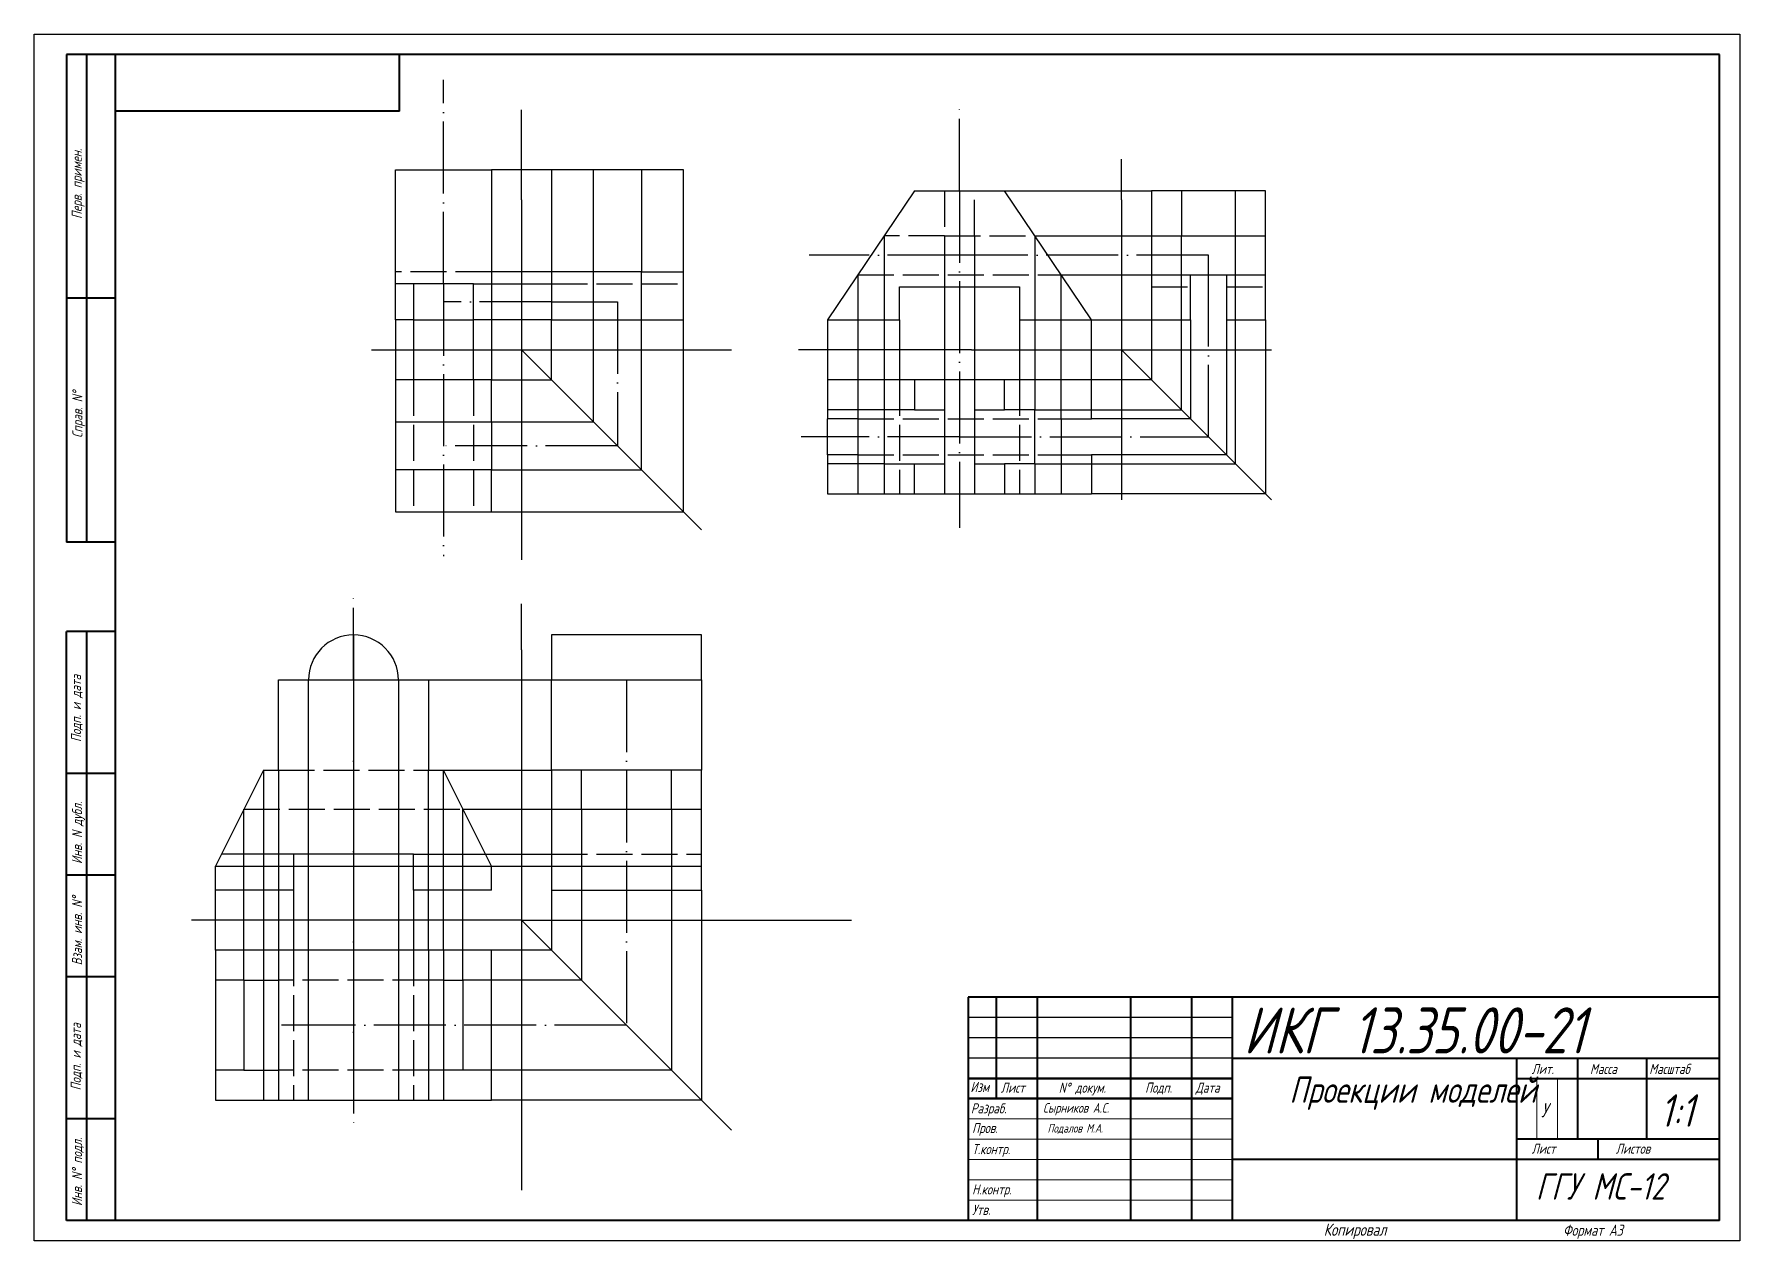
# Model space of a CAD drawing. Header units: millimetres. Extents: x -112 to 456, y -297 to 105.
import ezdxf

# ---------------------------------------------------------------- set-up
doc = ezdxf.new("R2010")
doc.units = ezdxf.units.MM
doc.linetypes.add('ACAD_ISO02W100', pattern=[15, 12, -3])
doc.linetypes.add('ACAD_ISO04W100', pattern=[30, 24, -3, 0, -3])
for name, color, linetype in [('KONTUR', 7, 'Continuous'), ('Вспомогательные линии', 150, 'Continuous'), ('Невидимые линии', 7, 'ACAD_ISO02W100'), ('Рамка', 7, 'Continuous')]:
    doc.layers.add(name, color=color, linetype=linetype)
for name, color, linetype, lineweight in [('Контур', 7, 'Continuous', 30), ('Оси', 10, 'ACAD_ISO04W100', 25), ('Основная', 7, 'Continuous', 40), ('текст', 7, 'Continuous', 30), ('тонкая', 7, 'Continuous', 20)]:
    doc.layers.add(name, color=color, linetype=linetype, lineweight=lineweight)
doc.styles.add('стиль рамки', font='romans.shx', dxfattribs={"width": 0.75, "oblique": 15, "height": 3.5})

# ---------------------------------------------------------------- blocks, each defined once
blk = doc.blocks.new('Рамка формата А3 горизонтальная и вертикальная autocad')
for p, q in [((2467.54, 128.57), (2402.54, 128.57)), ((2467.54, 123.57), (2402.54, 123.57)), ((2467.54, 118.57), (2402.54, 118.57)), ((2537.54, 78.57), (2537.54, 78.57))]:
    blk.add_line(p, q)
at = {"lineweight": 50}
for p, q in [((2467.54, 113.57), (2402.54, 113.57)), ((2467.54, 108.57), (2402.54, 108.57))]:
    blk.add_line(p, q, dxfattribs=at)
at = {"layer": 'KONTUR'}
for p, q in [((2172.54, 73.57), (2172.54, 370.57)), ((2172.54, 370.57), (2592.54, 370.57)), ((2592.54, 370.57), (2592.54, 73.57)), ((2592.54, 73.57), (2172.54, 73.57))]:
    blk.add_line(p, q, dxfattribs=at)
at = {"layer": 'Основная'}
for p, q in [((2180.54, 365.57), (2180.54, 245.57)), ((2587.54, 365.57), (2180.54, 365.57)), ((2185.54, 245.57), (2185.54, 365.57)), ((2192.54, 118.57), (2192.54, 365.57)), ((2262.54, 351.57), (2262.54, 365.57)), ((2587.54, 78.57), (2587.54, 365.57)), ((2262.54, 351.57), (2192.54, 351.57)), ((2192.54, 305.57), (2180.54, 305.57)), ((2192.54, 245.57), (2180.54, 245.57)), ((2180.54, 78.57), (2180.54, 223.57)), ((2192.54, 223.57), (2180.54, 223.57)), ((2185.54, 78.57), (2185.54, 223.57)), ((2192.54, 188.57), (2180.54, 188.57)), ((2192.54, 163.57), (2180.54, 163.57)), ((2192.54, 138.57), (2180.54, 138.57)), ((2402.54, 133.57), (2402.54, 78.57)), ((2587.54, 133.57), (2402.54, 133.57)), ((2409.54, 108.57), (2409.54, 133.57)), ((2419.54, 133.57), (2419.54, 78.57)), ((2442.54, 78.57), (2442.54, 133.57)), ((2457.54, 133.57), (2457.54, 78.57)), ((2467.54, 133.57), (2467.54, 78.57)), ((2192.54, 78.57), (2192.54, 118.57)), ((2467.54, 118.57), (2587.54, 118.57)), ((2537.54, 118.57), (2537.54, 78.57)), ((2552.54, 118.57), (2552.54, 98.57)), ((2569.54, 118.57), (2569.54, 98.57)), ((2537.54, 113.57), (2587.54, 113.57)), ((2192.54, 103.57), (2180.54, 103.57)), ((2587.54, 98.57), (2537.54, 98.57)), ((2557.54, 98.57), (2557.54, 93.57)), ((2587.54, 93.57), (2467.54, 93.57)), ((2587.54, 78.57), (2180.54, 78.57))]:
    blk.add_line(p, q, dxfattribs=at)
at = {"layer": 'тонкая'}
for p, q in [((2542.53, 113.36), (2542.53, 98.57)), ((2547.6, 113.36), (2547.6, 98.57)), ((2402.54, 103.57), (2467.54, 103.57)), ((2467.54, 98.57), (2402.54, 98.57)), ((2467.54, 93.57), (2402.54, 93.57))]:
    blk.add_line(p, q, dxfattribs=at)
for points in [[(2402.54, 88.57), (2467.54, 88.57)], [(2402.54, 83.57), (2467.54, 83.57)]]:
    blk.add_lwpolyline(points, dxfattribs=at)
at = {"attachment_point": 1, "style": 'стиль рамки'}
for s, width, gutter_width, insert, char_height in [('ИКГ 13.35.00-21', 122.5957, 56.7, (2470.31, 131.04), 11.3393), ('\\pxt1;Проекции моделей', 64.9129, 32.25, (2481.61, 114), 6.4507), ('1:1', 9.597, 40.02, (2572.83, 109.65), 8.003), ('\\pxt2;Сырников А.С.', 20.5276, 11.8, (2420.96, 107.47), 2.3594), ('У', 3.2284, 17.5, (2543.61, 107.49), 3.5), ('Подалов М.А.', 16.2219, 10.61, (2422.07, 102.34), 2.1211), ('ГГУ МС-12', 42.4078, 32.53, (2542.29, 90.22), 6.506)]:
    blk.add_mtext_dynamic_manual_height_columns(s, width=width, gutter_width=gutter_width, heights=[0], dxfattribs=dict(at, insert=insert, char_height=char_height))
at = {"layer": 'текст', "style": 'стиль рамки', "oblique": 15, "width": 0.75}
for s, p in [('Перв. примен.', (2184.29, 325.08)), ('Справ. N%%d', (2184.45, 271.2)), ('Подп. и дата', (2184.11, 196.34)), ('Инв. N дубл.', (2184.36, 166.32)), ('Взам. инв. N%%d', (2184.36, 141.39)), ('Подп. и дата', (2184.06, 110.6)), ('Инв. N%%d подл.', (2184.36, 82.14))]:
    blk.add_text(s, height=2.5, rotation=90, dxfattribs=at).set_placement(p)
for s, height, p in [('Лит.', 2.5, (2541.26, 114.64)), ('Масса', 2.5, (2555.63, 114.64)), ('Масштаб', 2.5, (2570.22, 114.64)), ('Изм', 2.5, (2403.08, 110.18)), ('Лист', 2.5, (2410.56, 110.03)), ('N%%d докум. ', 2.5, (2424.84, 110.03)), ('Подп.', 2.5, (2446.09, 110.03)), ('Дата', 2.5, (2458.55, 110.03)), ('Разраб.', 2.5, (2403.2, 104.93)), ('Пров.', 2.5, (2403.5, 100.1)), ('Т.контр.', 2.5, (2403.5, 94.9)), ('Лист', 2.5, (2541.26, 95.02)), ('Листов', 2.5, (2561.98, 95.02)), ('Н.контр.', 2.5, (2403.5, 84.98)), ('Утв.', 2.5, (2403.5, 79.96)), ('Копировал', 3, (2490.07, 74.82)), ('Формат А3', 2.75, (2549, 74.82))]:
    blk.add_text(s, height=height, dxfattribs=at).set_placement(p)

msp = doc.modelspace()

# ---------------------------------------------------------------- linework, layer by layer
at = {"layer": 'Вспомогательные линии'}
for p, q in [((60, 60), (40, 60)), ((90, 60), (74, 60)), ((211, 53), (260, 53)), ((170.88, 38), (170.88, -20)), ((191, 38), (191, -23)), ((201, 38), (201, -23)), ((221.12, 38), (270, 38)), ((221.12, 38), (221.12, -20)), ((270, -20), (270, 38)), ((288, 38), (298, 38)), ((288, -38), (288, 38)), ((74, 26), (40, 26)), ((74, -24), (74, 26)), ((90, -40), (90, 26)), ((90, 26), (104, 26)), ((162.12, 25), (162.12, -23)), ((229.88, 25), (273, 25)), ((229.88, -23), (229.88, 25)), ((285, 25), (298, 25)), ((14, 22), (8, 22)), ((34, 22), (60, 22)), ((8, 10), (8, -10)), ((14, 10), (14, -10)), ((14, 10), (34, 10)), ((34, -10), (34, 10)), ((40, 10), (40, -10)), ((60, 10), (40, 10)), ((60, 0), (60, 10)), ((104, -54), (104, 10)), ((152, 10), (152, -10)), ((176, 10), (176, -10)), ((216, 10), (216, -10)), ((240, 10), (260, 10)), ((240, -10), (240, 10)), ((260, 10), (260, -10)), ((273, 10), (273, -23)), ((285, 10), (285, -35)), ((298, 10), (298, -48)), ((60, -10), (60, 0)), ((40, -10), (60, -10)), ((260, -10), (240, -10)), ((170.88, -20), (152, -20)), ((221.12, -20), (270, -20)), ((40, -24), (74, -24)), ((152, -35), (152, -23)), ((273, -23), (240, -23)), ((170.88, -38), (152, -38)), ((162.12, -35), (162.12, -48)), ((170.88, -38), (170.88, -48)), ((191, -38), (191, -48)), ((201, -38), (201, -48)), ((221.12, -38), (221.12, -48)), ((221.12, -38), (288, -38)), ((229.88, -35), (229.88, -48)), ((285, -35), (240, -35)), ((40, -40), (90, -40)), ((298, -48), (240, -48)), ((40, -54), (104, -54)), ((-6, -95), (-6, -250)), ((-21, -110), (9, -110)), ((-21, -200), (-21, -110)), ((9, -110), (9, -200)), ((19, -110), (60, -110)), ((-36, -140), (-36, -200)), ((-31, -140), (-31, -200)), ((19, -200), (19, -140)), ((24, -140), (60, -140)), ((24, -200), (24, -140)), ((-42.5, -210), (-42.5, -153)), ((30.5, -153), (60, -153)), ((30.5, -210), (30.5, -153)), ((70, -153), (70, -210)), ((100, -153), (100, -240)), ((-26, -168), (-50, -168)), ((14, -168), (60, -168)), ((-52, -172), (40, -172)), ((40, -172), (60, -172)), ((-52, -200), (-52, -180)), ((-26, -180), (-26, -200)), ((14, -180), (14, -200)), ((60, -180), (60, -200)), ((110, -180), (110, -250)), ((60, -200), (40, -200)), ((-42.5, -210), (-52, -210)), ((70, -210), (30.5, -210)), ((-42.5, -240), (-52, -240)), ((100, -240), (30.5, -240)), ((110, -250), (40, -250))]:
    msp.add_line(p, q, dxfattribs=at)
at = {"layer": 'Контур'}
for p, q in [((50, 50), (50, 80)), ((250, 50), (250, 63.49)), ((8, 10), (8, 60)), ((8, 60), (40, 60)), ((40, 60), (40, 10)), ((74, 60), (60, 60)), ((60, 60), (60, 10)), ((74, 26), (74, 60)), ((104, 60), (90, 60)), ((90, 60), (90, 26)), ((104, 10), (104, 60)), ((181, 53), (152, 10)), ((181, 53), (211, 53)), ((211, 53), (211, 53)), ((240, 10), (211, 53)), ((298, 53), (260, 53)), ((260, 53), (260, 10)), ((270, 53), (270, 38)), ((288, 38), (288, 53)), ((298, 10), (298, 53)), ((50, 50), (50, -50)), ((250, 50), (250, -50)), ((270, 38), (288, 38)), ((90, 26), (74, 26)), ((273, 10), (273, 25)), ((273, 25), (285, 25)), ((285, 25), (285, 10)), ((34, 22), (14, 22)), ((14, 22), (14, 10)), ((34, 10), (34, 22)), ((176, 10), (176, 21)), ((176, 21), (216, 21)), ((216, 21), (216, 10)), ((14, 10), (8, 10)), ((40, 10), (34, 10)), ((60, 10), (104, 10)), ((152, 10), (176, 10)), ((216, 10), (240, 10)), ((260, 10), (273, 10)), ((285, 10), (298, 10)), ((0, 0), (100, 0)), ((50, 0), (110, -60)), ((100, 0), (120, 0)), ((200, 0), (142.34, 0)), ((200, 0), (300, 0)), ((250, 0), (300, -50)), ((40, -10), (8, -10)), ((8, -10), (8, -24)), ((40, -24), (40, -10)), ((181, -10), (152, -10)), ((152, -10), (152, -23)), ((211, -10), (181, -10)), ((181, -10), (181, -20)), ((240, -10), (211, -10)), ((211, -20), (211, -10)), ((240, -23), (240, -10)), ((181, -20), (170.88, -20)), ((170.88, -20), (170.88, -38)), ((181, -20), (191, -20)), ((191, -20), (191, -38)), ((201, -20), (211, -20)), ((201, -20), (201, -38)), ((221.12, -20), (211, -20)), ((221.12, -38), (221.12, -20)), ((8, -24), (40, -24)), ((8, -24), (8, -40)), ((40, -24), (40, -40)), ((162.12, -23), (152, -23)), ((162.12, -23), (162.12, -35)), ((229.88, -23), (229.88, -23)), ((229.88, -23), (229.88, -35)), ((229.88, -23), (240, -23)), ((162.12, -35), (152, -35)), ((152, -35), (152, -48)), ((170.88, -38), (181, -38)), ((181, -48), (181, -38)), ((181, -38), (191, -38)), ((201, -38), (211, -38)), ((211, -38), (211, -48)), ((221.12, -38), (211, -38)), ((229.88, -35), (240, -35)), ((240, -35), (240, -48)), ((40, -40), (8, -40)), ((8, -40), (8, -54)), ((40, -54), (40, -40)), ((50, -50), (50, -70)), ((152, -48), (240, -48)), ((8, -54), (40, -54)), ((50, -100), (50, -84.66)), ((110, -95), (60, -95)), ((60, -95), (60, -110)), ((110, -110), (110, -95)), ((50, -100), (50, -190)), ((-31, -140), (-31, -110)), ((-31, -110), (-21, -110)), ((9, -110), (19, -110)), ((19, -110), (19, -140)), ((60, -140), (60, -110)), ((60, -110), (110, -110)), ((110, -110), (110, -140)), ((-36, -140), (-52, -172)), ((-36, -140), (-31, -140)), ((19, -140), (24, -140)), ((40, -172), (24, -140)), ((110, -140), (60, -140)), ((60, -140), (60, -180)), ((70, -153), (70, -140)), ((100, -153), (100, -140)), ((110, -180), (110, -140)), ((60, -153), (70, -153)), ((70, -153), (100, -153)), ((100, -153), (110, -153)), ((14, -168), (-26, -168)), ((-26, -168), (-26, -180)), ((14, -180), (14, -168)), ((-52, -180), (-52, -172)), ((40, -180), (40, -172)), ((60, -172), (110, -172)), ((-26, -180), (-52, -180)), ((40, -180), (14, -180)), ((60, -180), (110, -180)), ((50, -190), (-60, -190)), ((50, -190), (160, -190)), ((50, -190), (50, -280)), ((50, -190), (120, -260)), ((40, -200), (-52, -200)), ((-52, -200), (-52, -250)), ((-36, -200), (-36, -250)), ((-31, -200), (-31, -250)), ((-21, -250), (-21, -200)), ((9, -200), (9, -250)), ((19, -200), (19, -250)), ((24, -200), (24, -250)), ((40, -250), (40, -200)), ((-42.5, -210), (-31, -210)), ((-42.5, -210), (-42.5, -240)), ((24, -210), (19, -210)), ((24, -210), (30.5, -210)), ((30.5, -210), (30.5, -240)), ((-42.5, -240), (-31, -240)), ((24, -240), (19, -240)), ((30.5, -240), (24, -240)), ((-52, -250), (40, -250))]:
    msp.add_line(p, q, dxfattribs=at)
msp.add_arc((-6, -110), 15, 0, 180, dxfattribs=at)
at = {"layer": 'Невидимые линии'}
for p, q in [((191, 53), (191, 38)), ((201, 38), (201, 53)), ((191, 38), (170.88, 38)), ((191, 38), (221.12, 38)), ((40, 26), (8, 26)), ((162.12, 25), (229.88, 25)), ((60, 22), (104, 22)), ((260, 21), (273, 21)), ((285, 21), (298, 21)), ((14, -10), (14, -54)), ((34, -10), (34, -54)), ((176, -10), (176, -48)), ((216, -10), (216, -48)), ((162.12, -23), (229.88, -23)), ((162.12, -35), (229.88, -35)), ((-31, -140), (19, -140)), ((-42.5, -153), (30.5, -153)), ((60, -168), (110, -168)), ((-26, -200), (-26, -250)), ((14, -200), (14, -250)), ((19, -210), (-31, -210)), ((19, -240), (-31, -240))]:
    msp.add_line(p, q, dxfattribs=at)
at = {"layer": 'Оси'}
for p, q in [((24, 22), (24, 89.97)), ((196, 53), (196, 80.68)), ((196, 53), (196, -59.26)), ((196, 31.5), (145.9, 31.5)), ((279, 31.5), (196, 31.5)), ((279, 25), (279, 31.5)), ((279, -29), (279, 25)), ((24, 22), (24, -68.71)), ((60, 16), (24, 16)), ((60, 16), (82, 16)), ((82, 16), (82, -32)), ((60, 10), (60, 10)), ((82, -32), (24, -32)), ((196, -29), (143.25, -29)), ((196, -29), (279, -29)), ((-6, -110), (-6, -81.19)), ((-6, -110), (-6, -259.89)), ((-6, -110), (50, -110)), ((50, -110), (60, -110)), ((60, -110), (85, -110)), ((85, -110), (85, -225)), ((-6, -225), (-31, -225)), ((85, -225), (-6, -225))]:
    msp.add_line(p, q, dxfattribs=at)

# ---------------------------------------------------------------- block references
at = {"layer": 'Рамка', "xscale": 1.353697656048825, "yscale": 1.353697656048825, "zscale": 1.353697656048825}
msp.add_blockref('Рамка формата А3 горизонтальная и вертикальная autocad', (-3053.41, -396.46), dxfattribs=at)

doc.saveas('drawing.dxf')
